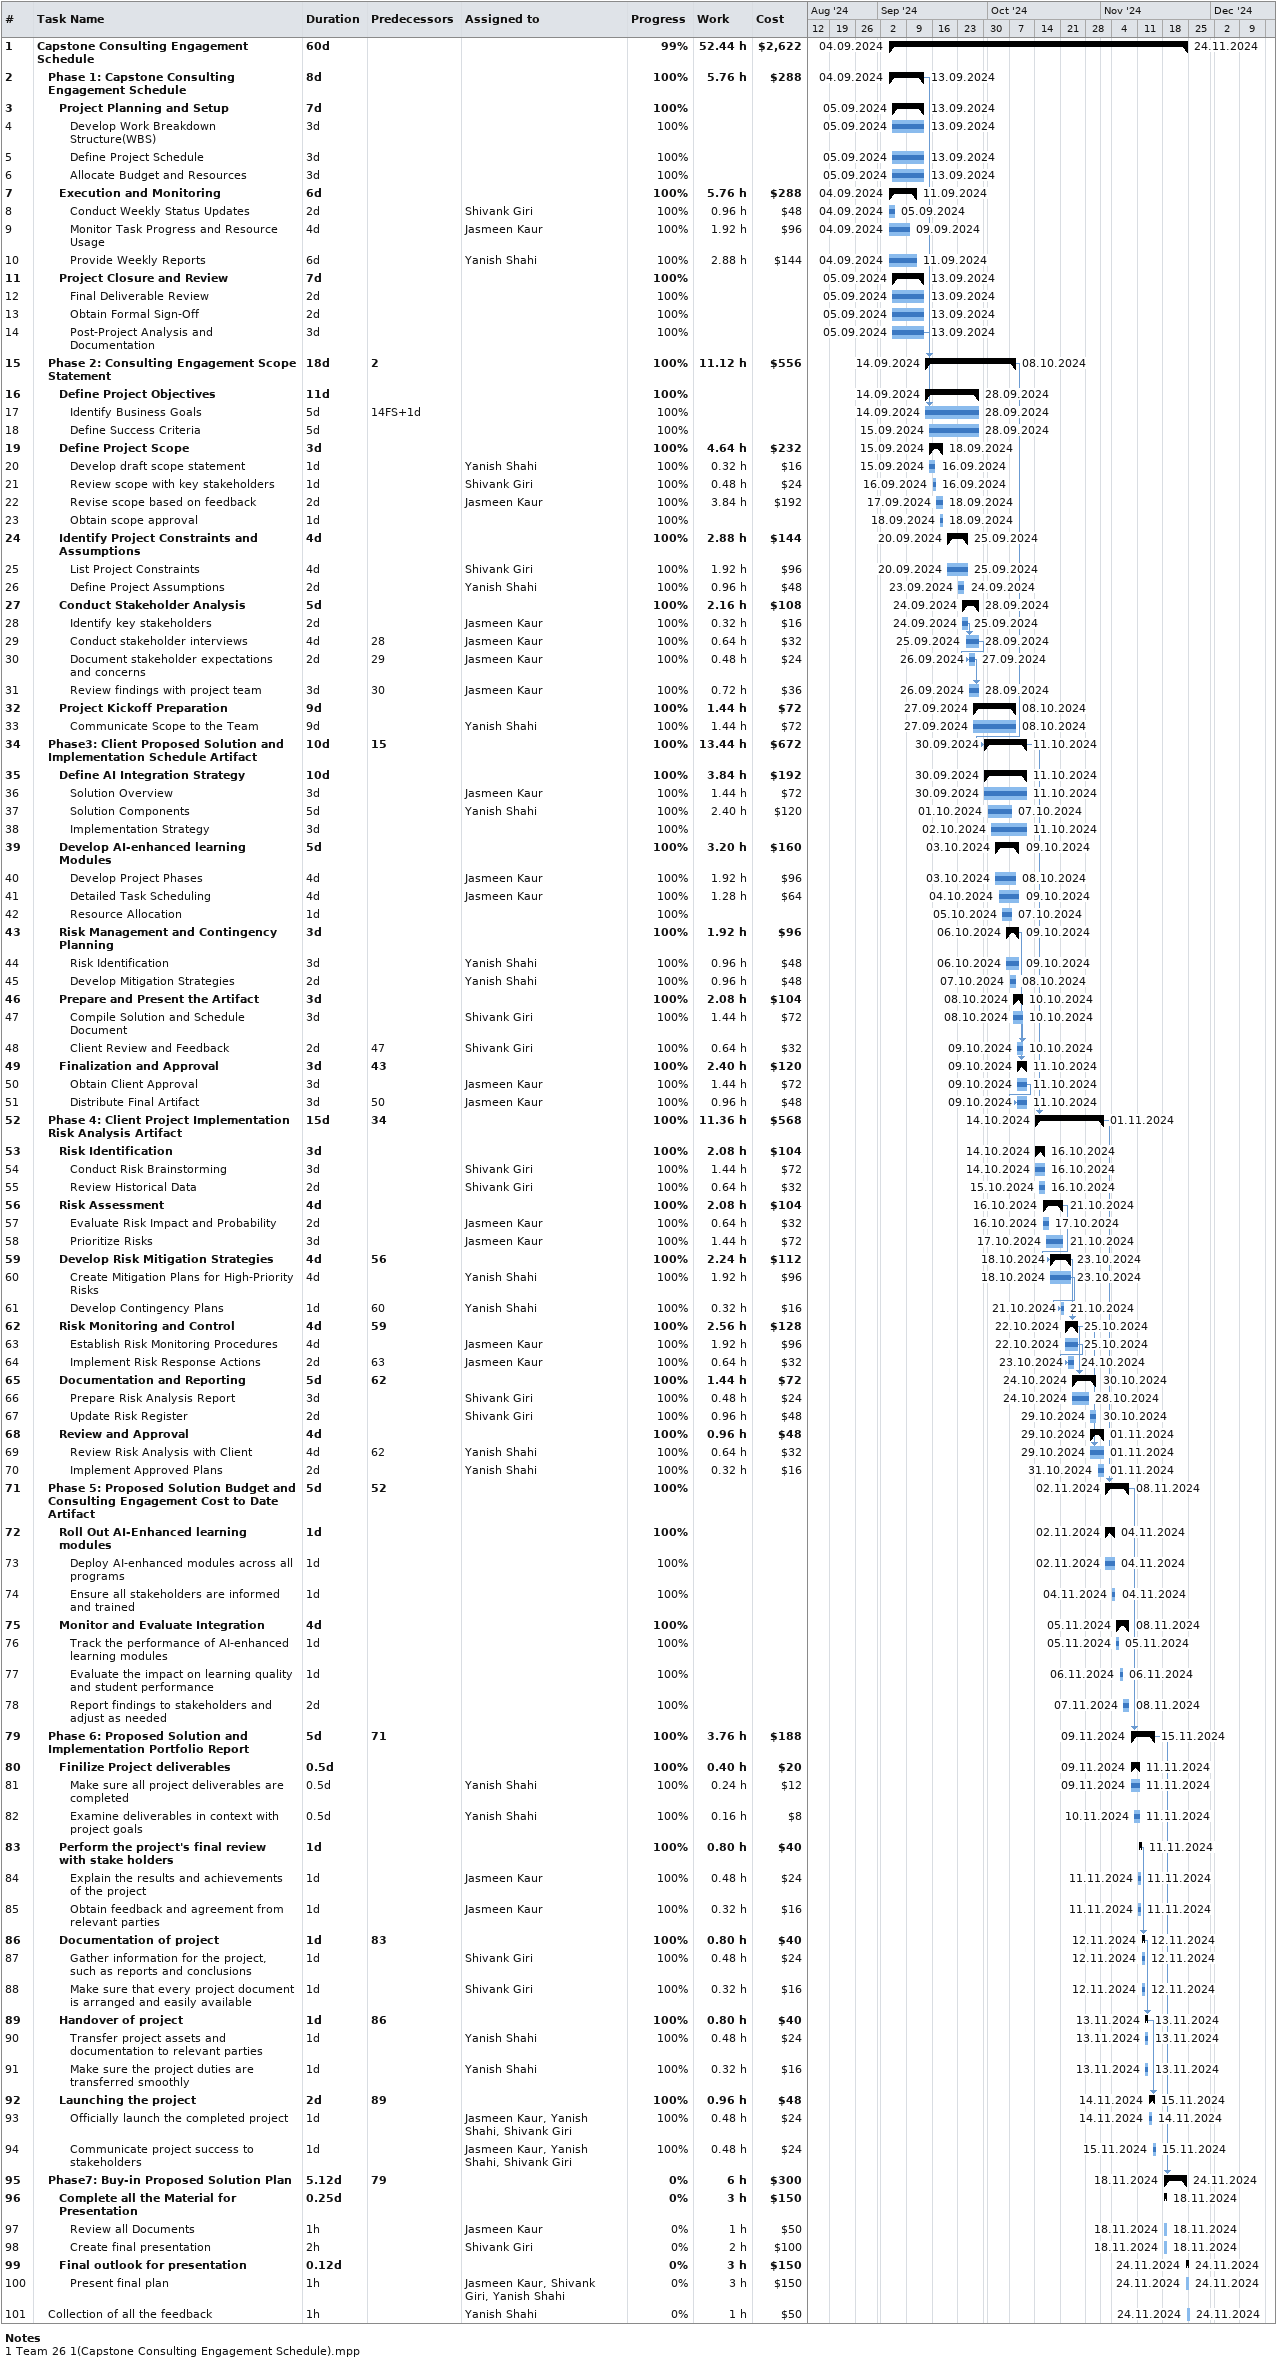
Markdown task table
| ID | Level | Task | Duration | Start | Finish | Predecessors | Resources | % complete | Work (h) | Cost ($) |
|---|---|---|---|---|---|---|---|---|---|---|
| 1 | 1 | **Capstone Consulting Engagement Schedule** | 60d | 2024-09-04 | 2024-11-24 |  |  | 99 | 52.44 | 2622 |
| 2 | 2 | **Phase 1: Capstone Consulting Engagement Schedule** | 8d | 2024-09-04 | 2024-09-13 |  |  | 100 | 5.76 | 288 |
| 3 | 3 | **Project Planning and Setup** | 7d | 2024-09-05 | 2024-09-13 |  |  | 100 |  |  |
| 4 | 4 | Develop Work Breakdown Structure(WBS) | 3d | 2024-09-05 | 2024-09-13 |  |  | 100 |  |  |
| 5 | 4 | Define Project Schedule | 3d | 2024-09-05 | 2024-09-13 |  |  | 100 |  |  |
| 6 | 4 | Allocate Budget and Resources | 3d | 2024-09-05 | 2024-09-13 |  |  | 100 |  |  |
| 7 | 3 | **Execution and Monitoring** | 6d | 2024-09-04 | 2024-09-11 |  |  | 100 | 5.76 | 288 |
| 8 | 4 | Conduct Weekly Status Updates | 2d | 2024-09-04 | 2024-09-05 |  | Shivank Giri | 100 | 0.96 | 48 |
| 9 | 4 | Monitor Task Progress and Resource Usage | 4d | 2024-09-04 | 2024-09-09 |  | Jasmeen Kaur | 100 | 1.92 | 96 |
| 10 | 4 | Provide Weekly Reports | 6d | 2024-09-04 | 2024-09-11 |  | Yanish Shahi | 100 | 2.88 | 144 |
| 11 | 3 | **Project Closure and Review** | 7d | 2024-09-05 | 2024-09-13 |  |  | 100 |  |  |
| 12 | 4 | Final Deliverable Review | 2d | 2024-09-05 | 2024-09-13 |  |  | 100 |  |  |
| 13 | 4 | Obtain Formal Sign-Off | 2d | 2024-09-05 | 2024-09-13 |  |  | 100 |  |  |
| 14 | 4 | Post-Project Analysis and Documentation | 3d | 2024-09-05 | 2024-09-13 |  |  | 100 |  |  |
| 15 | 2 | **Phase 2: Consulting Engagement Scope Statement** | 18d | 2024-09-14 | 2024-10-08 | 2 |  | 100 | 11.12 | 556 |
| 16 | 3 | **Define Project Objectives** | 11d | 2024-09-14 | 2024-09-28 |  |  | 100 |  |  |
| 17 | 4 | Identify Business Goals | 5d | 2024-09-14 | 2024-09-28 | 14FS+1d |  | 100 |  |  |
| 18 | 4 | Define Success Criteria | 5d | 2024-09-15 | 2024-09-28 |  |  | 100 |  |  |
| 19 | 3 | **Define Project Scope** | 3d | 2024-09-15 | 2024-09-18 |  |  | 100 | 4.64 | 232 |
| 20 | 4 | Develop draft scope statement | 1d | 2024-09-15 | 2024-09-16 |  | Yanish Shahi | 100 | 0.32 | 16 |
| 21 | 4 | Review scope with key stakeholders | 1d | 2024-09-16 | 2024-09-16 |  | Shivank Giri | 100 | 0.48 | 24 |
| 22 | 4 | Revise scope based on feedback | 2d | 2024-09-17 | 2024-09-18 |  | Jasmeen Kaur | 100 | 3.84 | 192 |
| 23 | 4 | Obtain scope approval | 1d | 2024-09-18 | 2024-09-18 |  |  | 100 |  |  |
| 24 | 3 | **Identify Project Constraints and Assumptions** | 4d | 2024-09-20 | 2024-09-25 |  |  | 100 | 2.88 | 144 |
| 25 | 4 | List Project Constraints | 4d | 2024-09-20 | 2024-09-25 |  | Shivank Giri | 100 | 1.92 | 96 |
| 26 | 4 | Define Project Assumptions | 2d | 2024-09-23 | 2024-09-24 |  | Yanish Shahi | 100 | 0.96 | 48 |
| 27 | 3 | **Conduct Stakeholder Analysis** | 5d | 2024-09-24 | 2024-09-28 |  |  | 100 | 2.16 | 108 |
| 28 | 4 | Identify key stakeholders | 2d | 2024-09-24 | 2024-09-25 |  | Jasmeen Kaur | 100 | 0.32 | 16 |
| 29 | 4 | Conduct stakeholder interviews | 4d | 2024-09-25 | 2024-09-28 | 28 | Jasmeen Kaur | 100 | 0.64 | 32 |
| 30 | 4 | Document stakeholder expectations and concerns | 2d | 2024-09-26 | 2024-09-27 | 29 | Jasmeen Kaur | 100 | 0.48 | 24 |
| 31 | 4 | Review findings with project team | 3d | 2024-09-26 | 2024-09-28 | 30 | Jasmeen Kaur | 100 | 0.72 | 36 |
| 32 | 3 | **Project Kickoff Preparation** | 9d | 2024-09-27 | 2024-10-08 |  |  | 100 | 1.44 | 72 |
| 33 | 4 | Communicate Scope to the Team | 9d | 2024-09-27 | 2024-10-08 |  | Yanish Shahi | 100 | 1.44 | 72 |
| 34 | 2 | **Phase3: Client Proposed Solution and Implementation Schedule Artifact** | 10d | 2024-09-30 | 2024-10-11 | 15 |  | 100 | 13.44 | 672 |
| 35 | 3 | **Define AI Integration Strategy** | 10d | 2024-09-30 | 2024-10-11 |  |  | 100 | 3.84 | 192 |
| 36 | 4 | Solution Overview | 3d | 2024-09-30 | 2024-10-11 |  | Jasmeen Kaur | 100 | 1.44 | 72 |
| 37 | 4 | Solution Components | 5d | 2024-10-01 | 2024-10-07 |  | Yanish Shahi | 100 | 2.40 | 120 |
| 38 | 4 | Implementation Strategy | 3d | 2024-10-02 | 2024-10-11 |  |  | 100 |  |  |
| 39 | 3 | **Develop AI-enhanced learning Modules** | 5d | 2024-10-03 | 2024-10-09 |  |  | 100 | 3.20 | 160 |
| 40 | 4 | Develop Project Phases | 4d | 2024-10-03 | 2024-10-08 |  | Jasmeen Kaur | 100 | 1.92 | 96 |
| 41 | 4 | Detailed Task Scheduling | 4d | 2024-10-04 | 2024-10-09 |  | Jasmeen Kaur | 100 | 1.28 | 64 |
| 42 | 4 | Resource Allocation | 1d | 2024-10-05 | 2024-10-07 |  |  | 100 |  |  |
| 43 | 3 | **Risk Management and Contingency Planning** | 3d | 2024-10-06 | 2024-10-09 |  |  | 100 | 1.92 | 96 |
| 44 | 4 | Risk Identification | 3d | 2024-10-06 | 2024-10-09 |  | Yanish Shahi | 100 | 0.96 | 48 |
| 45 | 4 | Develop Mitigation Strategies | 2d | 2024-10-07 | 2024-10-08 |  | Yanish Shahi | 100 | 0.96 | 48 |
| 46 | 3 | **Prepare and Present the Artifact** | 3d | 2024-10-08 | 2024-10-10 |  |  | 100 | 2.08 | 104 |
| 47 | 4 | Compile Solution and Schedule Document | 3d | 2024-10-08 | 2024-10-10 |  | Shivank Giri | 100 | 1.44 | 72 |
| 48 | 4 | Client Review and Feedback | 2d | 2024-10-09 | 2024-10-10 | 47 | Shivank Giri | 100 | 0.64 | 32 |
| 49 | 3 | **Finalization and Approval** | 3d | 2024-10-09 | 2024-10-11 | 43 |  | 100 | 2.40 | 120 |
| 50 | 4 | Obtain Client Approval | 3d | 2024-10-09 | 2024-10-11 |  | Jasmeen Kaur | 100 | 1.44 | 72 |
| 51 | 4 | Distribute Final Artifact | 3d | 2024-10-09 | 2024-10-11 | 50 | Jasmeen Kaur | 100 | 0.96 | 48 |
| 52 | 2 | **Phase 4: Client Project Implementation Risk Analysis Artifact** | 15d | 2024-10-14 | 2024-11-01 | 34 |  | 100 | 11.36 | 568 |
| 53 | 3 | **Risk Identification** | 3d | 2024-10-14 | 2024-10-16 |  |  | 100 | 2.08 | 104 |
| 54 | 4 | Conduct Risk Brainstorming | 3d | 2024-10-14 | 2024-10-16 |  | Shivank Giri | 100 | 1.44 | 72 |
| 55 | 4 | Review Historical Data | 2d | 2024-10-15 | 2024-10-16 |  | Shivank Giri | 100 | 0.64 | 32 |
| 56 | 3 | **Risk Assessment** | 4d | 2024-10-16 | 2024-10-21 |  |  | 100 | 2.08 | 104 |
| 57 | 4 | Evaluate Risk Impact and Probability | 2d | 2024-10-16 | 2024-10-17 |  | Jasmeen Kaur | 100 | 0.64 | 32 |
| 58 | 4 | Prioritize Risks | 3d | 2024-10-17 | 2024-10-21 |  | Jasmeen Kaur | 100 | 1.44 | 72 |
| 59 | 3 | **Develop Risk Mitigation Strategies** | 4d | 2024-10-18 | 2024-10-23 | 56 |  | 100 | 2.24 | 112 |
| 60 | 4 | Create Mitigation Plans for High-Priority Risks | 4d | 2024-10-18 | 2024-10-23 |  | Yanish Shahi | 100 | 1.92 | 96 |
| 61 | 4 | Develop Contingency Plans | 1d | 2024-10-21 | 2024-10-21 | 60 | Yanish Shahi | 100 | 0.32 | 16 |
| 62 | 3 | **Risk Monitoring and Control** | 4d | 2024-10-22 | 2024-10-25 | 59 |  | 100 | 2.56 | 128 |
| 63 | 4 | Establish Risk Monitoring Procedures | 4d | 2024-10-22 | 2024-10-25 |  | Jasmeen Kaur | 100 | 1.92 | 96 |
| 64 | 4 | Implement Risk Response Actions | 2d | 2024-10-23 | 2024-10-24 | 63 | Jasmeen Kaur | 100 | 0.64 | 32 |
| 65 | 3 | **Documentation and Reporting** | 5d | 2024-10-24 | 2024-10-30 | 62 |  | 100 | 1.44 | 72 |
| 66 | 4 | Prepare Risk Analysis Report | 3d | 2024-10-24 | 2024-10-28 |  | Shivank Giri | 100 | 0.48 | 24 |
| 67 | 4 | Update Risk Register | 2d | 2024-10-29 | 2024-10-30 |  | Shivank Giri | 100 | 0.96 | 48 |
| 68 | 3 | **Review and Approval** | 4d | 2024-10-29 | 2024-11-01 |  |  | 100 | 0.96 | 48 |
| 69 | 4 | Review Risk Analysis with Client | 4d | 2024-10-29 | 2024-11-01 | 62 | Yanish Shahi | 100 | 0.64 | 32 |
| 70 | 4 | Implement Approved Plans | 2d | 2024-10-31 | 2024-11-01 |  | Yanish Shahi | 100 | 0.32 | 16 |
| 71 | 2 | **Phase 5: Proposed Solution Budget and Consulting Engagement Cost to Date Artifact** | 5d | 2024-11-02 | 2024-11-08 | 52 |  | 100 |  |  |
| 72 | 3 | **Roll Out AI-Enhanced learning modules** | 1d | 2024-11-02 | 2024-11-04 |  |  | 100 |  |  |
| 73 | 4 | Deploy AI-enhanced modules across all programs | 1d | 2024-11-02 | 2024-11-04 |  |  | 100 |  |  |
| 74 | 4 | Ensure all stakeholders are informed and trained | 1d | 2024-11-04 | 2024-11-04 |  |  | 100 |  |  |
| 75 | 3 | **Monitor and Evaluate Integration** | 4d | 2024-11-05 | 2024-11-08 |  |  | 100 |  |  |
| 76 | 4 | Track the performance of AI-enhanced learning modules | 1d | 2024-11-05 | 2024-11-05 |  |  | 100 |  |  |
| 77 | 4 | Evaluate the impact on learning quality and student performance | 1d | 2024-11-06 | 2024-11-06 |  |  | 100 |  |  |
| 78 | 4 | Report findings to stakeholders and adjust as needed | 2d | 2024-11-07 | 2024-11-08 |  |  | 100 |  |  |
| 79 | 2 | **Phase 6: Proposed Solution and Implementation Portfolio Report** | 5d | 2024-11-09 | 2024-11-15 | 71 |  | 100 | 3.76 | 188 |
| 80 | 3 | **Finilize Project deliverables** | 0.5d | 2024-11-09 | 2024-11-11 |  |  | 100 | 0.40 | 20 |
| 81 | 4 | Make sure all project deliverables are completed | 0.5d | 2024-11-09 | 2024-11-11 |  | Yanish Shahi | 100 | 0.24 | 12 |
| 82 | 4 | Examine deliverables in context with project goals | 0.5d | 2024-11-10 | 2024-11-11 |  | Yanish Shahi | 100 | 0.16 | 8 |
| 83 | 3 | **Perform the project's final review with stake holders** | 1d | 2024-11-11 | 2024-11-11 |  |  | 100 | 0.80 | 40 |
| 84 | 4 | Explain the results and achievements of the project | 1d | 2024-11-11 | 2024-11-11 |  | Jasmeen Kaur | 100 | 0.48 | 24 |
| 85 | 4 | Obtain feedback and agreement from relevant parties | 1d | 2024-11-11 | 2024-11-11 |  | Jasmeen Kaur | 100 | 0.32 | 16 |
| 86 | 3 | **Documentation of project** | 1d | 2024-11-12 | 2024-11-12 | 83 |  | 100 | 0.80 | 40 |
| 87 | 4 | Gather information for the project, such as reports and conclusions | 1d | 2024-11-12 | 2024-11-12 |  | Shivank Giri | 100 | 0.48 | 24 |
| 88 | 4 | Make sure that every project document is arranged and easily available | 1d | 2024-11-12 | 2024-11-12 |  | Shivank Giri | 100 | 0.32 | 16 |
| 89 | 3 | **Handover of project** | 1d | 2024-11-13 | 2024-11-13 | 86 |  | 100 | 0.80 | 40 |
| 90 | 4 | Transfer project assets and documentation to relevant parties | 1d | 2024-11-13 | 2024-11-13 |  | Yanish Shahi | 100 | 0.48 | 24 |
| 91 | 4 | Make sure the project duties are transferred smoothly | 1d | 2024-11-13 | 2024-11-13 |  | Yanish Shahi | 100 | 0.32 | 16 |
| 92 | 3 | **Launching the project** | 2d | 2024-11-14 | 2024-11-15 | 89 |  | 100 | 0.96 | 48 |
| 93 | 4 | Officially launch the completed project | 1d | 2024-11-14 | 2024-11-14 |  | Jasmeen Kaur, Yanish Shahi, Shivank Giri | 100 | 0.48 | 24 |
| 94 | 4 | Communicate project success to stakeholders | 1d | 2024-11-15 | 2024-11-15 |  | Jasmeen Kaur, Yanish Shahi, Shivank Giri | 100 | 0.48 | 24 |
| 95 | 2 | **Phase7: Buy-in Proposed Solution Plan** | 5.12d | 2024-11-18 | 2024-11-24 | 79 |  | 0 | 6 | 300 |
| 96 | 3 | **Complete all the Material for Presentation** | 0.25d | 2024-11-18 | 2024-11-18 |  |  | 0 | 3 | 150 |
| 97 | 4 | Review all Documents | 1h | 2024-11-18 | 2024-11-18 |  | Jasmeen Kaur | 0 | 1 | 50 |
| 98 | 4 | Create final presentation | 2h | 2024-11-18 | 2024-11-18 |  | Shivank Giri | 0 | 2 | 100 |
| 99 | 3 | **Final outlook for presentation** | 0.12d | 2024-11-24 | 2024-11-24 |  |  | 0 | 3 | 150 |
| 100 | 4 | Present final plan | 1h | 2024-11-24 | 2024-11-24 |  | Jasmeen Kaur, Shivank Giri, Yanish Shahi | 0 | 3 | 150 |
| 101 | 2 | Collection of all the feedback | 1h | 2024-11-24 | 2024-11-24 |  | Yanish Shahi | 0 | 1 | 50 |

Notes
- 1: Team 26 1(Capstone Consulting Engagement Schedule).mpp
